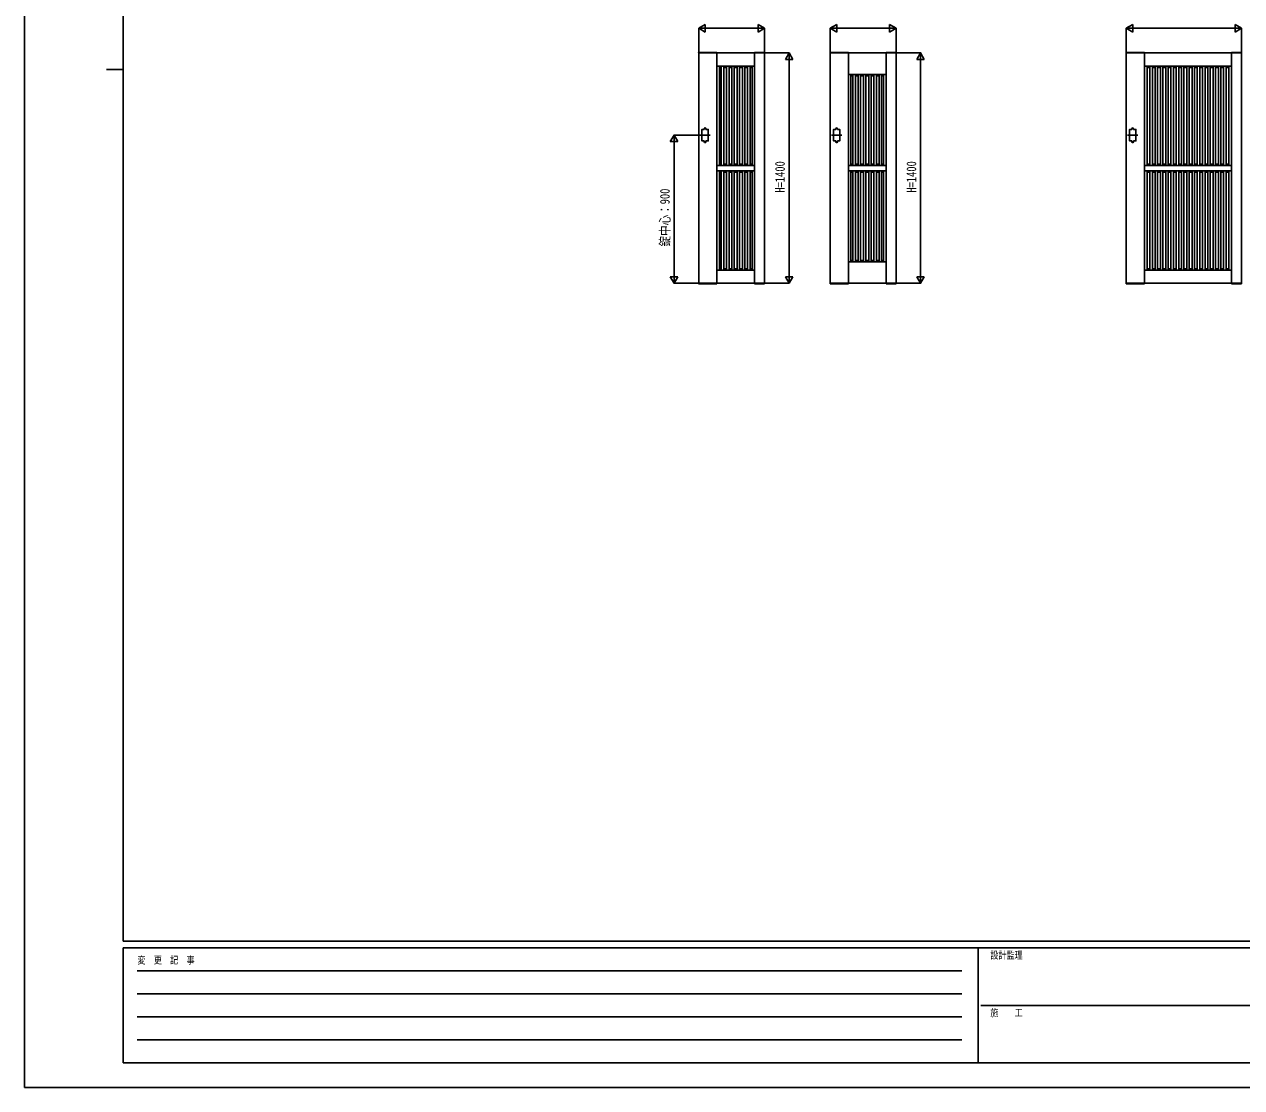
# Model space of a CAD drawing. Units: millimetres, scale not verified. Extents: x -8410 to 8410, y -5940 to 5940.
# Drawn here: x -8410 to -1009, y -5940 to 524 of the extents above; entities that cross this region are included whole.
import ezdxf
from ezdxf.enums import TextEntityAlignment as Align

# ---------------------------------------------------------------- set-up
doc = ezdxf.new("R2010")
doc.units = ezdxf.units.MM
doc.header["$LTSCALE"] = 30
for name, color, linetype in [('0-2_YKK_11', 7, 'Continuous'), ('0-3_YKK_A1', 4, 'Continuous'), ('0-4_YKK_D', 6, 'Continuous'), ('0-5_YKK_ZWAK', 7, 'Continuous')]:
    doc.layers.add(name, color=color, linetype=linetype)
doc.styles.add('ＭＳ ゴシック', font='')
doc.styles.get('ＭＳ ゴシック').set_extended_font_data('MS Gothic')

msp = doc.modelspace()

# ---------------------------------------------------------------- linework, layer by layer
at = {"layer": '0-2_YKK_11'}
for p, q in [((-4199.96, -1050), (-4199.96, 350)), ((-3969.96, -1050), (-3969.96, 350)), ((-3399.96, -1050), (-3399.96, 350)), ((-3169.96, -1050), (-3169.96, 350)), ((-1599.96, -1050), (-1599.96, 350)), ((-1069.96, -1050), (-1069.96, 350)), ((-4199.96, 270), (-3969.96, 270)), ((-1599.96, 270), (-1069.96, 270)), ((-3399.96, 220), (-3169.96, 220)), ((-3969.96, -334.5), (-4199.96, -334.5)), ((-3969.96, -365.5), (-4199.96, -365.5)), ((-3169.96, -334.5), (-3399.96, -334.5)), ((-3169.96, -365.5), (-3399.96, -365.5)), ((-1069.96, -334.5), (-1599.96, -334.5)), ((-1069.96, -365.5), (-1599.96, -365.5)), ((-3399.96, -920), (-3169.96, -920)), ((-4199.96, -970), (-3969.96, -970)), ((-1599.96, -970), (-1069.96, -970))]:
    msp.add_line(p, q, dxfattribs=at)
for points in [[(-4309.96, 350), (-4309.96, -1050), (-3909.96, -1050), (-3909.96, 350)], [(-3509.96, 350), (-3509.96, -1050), (-3109.96, -1050), (-3109.96, 350)], [(-1709.96, 350), (-1709.96, -1050), (-1009.96, -1050), (-1009.96, 350)]]:
    msp.add_lwpolyline(points, close=True, dxfattribs=at)
at = {"layer": '0-3_YKK_A1'}
for p, q in [((-4310.33, 352.55), (-4310.46, 350)), ((-4310.46, 350), (-4199.46, 350)), ((-4309.33, 353.5), (-4200.59, 353.5)), ((-4199.59, 352.55), (-4199.46, 350)), ((-3970.33, 352.55), (-3970.46, 350)), ((-3909.46, 350), (-3970.46, 350)), ((-3910.59, 353.5), (-3969.33, 353.5)), ((-3909.59, 352.55), (-3909.46, 350)), ((-3510.33, 352.55), (-3510.46, 350)), ((-3510.46, 350), (-3399.46, 350)), ((-3509.33, 353.5), (-3400.59, 353.5)), ((-3399.59, 352.55), (-3399.46, 350)), ((-3170.33, 352.55), (-3170.46, 350)), ((-3109.46, 350), (-3170.46, 350)), ((-3110.59, 353.5), (-3169.33, 353.5)), ((-3109.59, 352.55), (-3109.46, 350)), ((-1710.33, 352.55), (-1710.46, 350)), ((-1710.46, 350), (-1599.46, 350)), ((-1709.33, 353.5), (-1600.59, 353.5)), ((-1599.59, 352.55), (-1599.46, 350)), ((-1070.33, 352.55), (-1070.46, 350)), ((-1009.46, 350), (-1070.46, 350)), ((-1010.59, 353.5), (-1069.33, 353.5)), ((-1009.59, 352.55), (-1009.46, 350)), ((-4199.96, 260.9), (-4199.16, 260.9)), ((-4199.16, 270), (-4199.16, -334.5)), ((-4184.16, 270), (-4184.16, -334.5)), ((-4184.16, 260.9), (-4172.46, 260.9)), ((-4172.46, 270), (-4172.46, -334.5)), ((-4157.46, 270), (-4157.46, -334.5)), ((-4157.46, 260.9), (-4140.46, 260.9)), ((-4140.46, 270), (-4140.46, -334.5)), ((-4125.46, 270), (-4125.46, -334.5)), ((-4125.46, 260.9), (-4108.46, 260.9)), ((-4108.46, 270), (-4108.46, -334.5)), ((-4093.46, 270), (-4093.46, -334.5)), ((-4093.46, 260.9), (-4076.46, 260.9)), ((-4076.46, 270), (-4076.46, -334.5)), ((-4061.46, 270), (-4061.46, -334.5)), ((-4061.46, 260.9), (-4044.46, 260.9)), ((-4044.46, 270), (-4044.46, -334.5)), ((-4029.46, 270), (-4029.46, -334.5)), ((-4029.46, 260.9), (-4012.46, 260.9)), ((-4012.46, 270), (-4012.46, -334.5)), ((-3997.46, 270), (-3997.46, -334.5)), ((-3997.46, 260.9), (-3985.76, 260.9)), ((-3985.76, 270), (-3985.76, -334.5)), ((-3970.76, 270), (-3970.76, -334.5)), ((-3970.76, 260.9), (-3969.96, 260.9)), ((-1599.96, 260.9), (-1599.16, 260.9)), ((-1599.16, 270), (-1599.16, -334.5)), ((-1584.16, 270), (-1584.16, -334.5)), ((-1584.16, 260.9), (-1566.46, 260.9)), ((-1566.46, 270), (-1566.46, -334.5)), ((-1551.46, 270), (-1551.46, -334.5)), ((-1551.46, 260.9), (-1534.46, 260.9)), ((-1534.46, 270), (-1534.46, -334.5)), ((-1519.46, 270), (-1519.46, -334.5)), ((-1519.46, 260.9), (-1502.46, 260.9)), ((-1502.46, 270), (-1502.46, -334.5)), ((-1487.46, 270), (-1487.46, -334.5)), ((-1487.46, 260.9), (-1470.46, 260.9)), ((-1470.46, 270), (-1470.46, -334.5)), ((-1455.46, 270), (-1455.46, -334.5)), ((-1455.46, 260.9), (-1438.46, 260.9)), ((-1438.46, 270), (-1438.46, -334.5)), ((-1423.46, 270), (-1423.46, -334.5)), ((-1423.46, 260.9), (-1406.46, 260.9)), ((-1406.46, 270), (-1406.46, -334.5)), ((-1391.46, 270), (-1391.46, -334.5)), ((-1391.46, 260.9), (-1374.46, 260.9)), ((-1374.46, 270), (-1374.46, -334.5)), ((-1359.46, 270), (-1359.46, -334.5)), ((-1359.46, 260.9), (-1342.46, 260.9)), ((-1342.46, 270), (-1342.46, -334.5)), ((-1327.46, 270), (-1327.46, -334.5)), ((-1327.46, 260.9), (-1310.46, 260.9)), ((-1310.46, 270), (-1310.46, -334.5)), ((-1295.46, 270), (-1295.46, -334.5)), ((-1295.46, 260.9), (-1278.46, 260.9)), ((-1278.46, 270), (-1278.46, -334.5)), ((-1263.46, 270), (-1263.46, -334.5)), ((-1263.46, 260.9), (-1246.46, 260.9)), ((-1246.46, 270), (-1246.46, -334.5)), ((-1231.46, 270), (-1231.46, -334.5)), ((-1231.46, 260.9), (-1214.46, 260.9)), ((-1214.46, 270), (-1214.46, -334.5)), ((-1199.46, 270), (-1199.46, -334.5)), ((-1199.46, 260.9), (-1182.46, 260.9)), ((-1182.46, 270), (-1182.46, -334.5)), ((-1167.46, 270), (-1167.46, -334.5)), ((-1167.46, 260.9), (-1150.46, 260.9)), ((-1150.46, 270), (-1150.46, -334.5)), ((-1135.46, 270), (-1135.46, -334.5)), ((-1135.46, 260.9), (-1118.46, 260.9)), ((-1118.46, 270), (-1118.46, -334.5)), ((-1103.46, 270), (-1103.46, -334.5)), ((-1103.46, 260.9), (-1085.76, 260.9)), ((-1085.76, 270), (-1085.76, -334.5)), ((-1070.76, 270), (-1070.76, -334.5)), ((-1070.76, 260.9), (-1069.96, 260.9)), ((-3399.96, 210.9), (-3399.16, 210.9)), ((-3399.16, 220), (-3399.16, -334.5)), ((-3384.16, 220), (-3384.16, -334.5)), ((-3384.16, 210.9), (-3372.46, 210.9)), ((-3372.46, 220), (-3372.46, -334.5)), ((-3357.46, 220), (-3357.46, -334.5)), ((-3357.46, 210.9), (-3340.46, 210.9)), ((-3340.46, 220), (-3340.46, -334.5)), ((-3325.46, 220), (-3325.46, -334.5)), ((-3325.46, 210.9), (-3308.46, 210.9)), ((-3308.46, 220), (-3308.46, -334.5)), ((-3293.46, 220), (-3293.46, -334.5)), ((-3293.46, 210.9), (-3276.46, 210.9)), ((-3276.46, 220), (-3276.46, -334.5)), ((-3261.46, 220), (-3261.46, -334.5)), ((-3261.46, 210.9), (-3244.46, 210.9)), ((-3244.46, 220), (-3244.46, -334.5)), ((-3229.46, 220), (-3229.46, -334.5)), ((-3229.46, 210.9), (-3212.46, 210.9)), ((-3212.46, 220), (-3212.46, -334.5)), ((-3197.46, 220), (-3197.46, -334.5)), ((-3197.46, 210.9), (-3185.76, 210.9)), ((-3185.76, 220), (-3185.76, -334.5)), ((-3170.76, 220), (-3170.76, -334.5)), ((-3170.76, 210.9), (-3169.96, 210.9)), ((-4275.96, -115), (-4275.96, -110)), ((-4265.96, -115), (-4265.96, -110)), ((-3475.96, -115), (-3475.96, -110)), ((-3465.96, -115), (-3465.96, -110)), ((-1675.96, -115), (-1675.96, -110)), ((-1665.96, -115), (-1665.96, -110)), ((-4239.46, -150), (-4302.46, -150)), ((-4275.96, -185), (-4275.96, -190)), ((-4265.96, -185), (-4265.96, -190)), ((-3439.46, -150), (-3502.46, -150)), ((-3475.96, -185), (-3475.96, -190)), ((-3465.96, -185), (-3465.96, -190)), ((-1639.46, -150), (-1702.46, -150)), ((-1675.96, -185), (-1675.96, -190)), ((-1665.96, -185), (-1665.96, -190)), ((-4199.96, -326), (-4199.16, -326)), ((-4199.16, -365.5), (-4199.16, -970)), ((-4184.16, -326), (-4172.46, -326)), ((-4184.16, -365.5), (-4184.16, -970)), ((-4172.46, -365.5), (-4172.46, -970)), ((-4157.46, -326), (-4140.46, -326)), ((-4157.46, -365.5), (-4157.46, -970)), ((-4140.46, -365.5), (-4140.46, -970)), ((-4125.46, -326), (-4108.46, -326)), ((-4125.46, -365.5), (-4125.46, -970)), ((-4108.46, -365.5), (-4108.46, -970)), ((-4093.46, -326), (-4076.46, -326)), ((-4093.46, -365.5), (-4093.46, -970)), ((-4076.46, -365.5), (-4076.46, -970)), ((-4061.46, -326), (-4044.46, -326)), ((-4061.46, -365.5), (-4061.46, -970)), ((-4044.46, -365.5), (-4044.46, -970)), ((-4029.46, -326), (-4012.46, -326)), ((-4029.46, -365.5), (-4029.46, -970)), ((-4012.46, -365.5), (-4012.46, -970)), ((-3997.46, -326), (-3985.76, -326)), ((-3997.46, -365.5), (-3997.46, -970)), ((-3985.76, -365.5), (-3985.76, -970)), ((-3970.76, -326), (-3969.96, -326)), ((-3970.76, -365.5), (-3970.76, -970)), ((-3399.96, -326), (-3399.16, -326)), ((-3399.16, -365.5), (-3399.16, -920)), ((-3384.16, -326), (-3372.46, -326)), ((-3384.16, -365.5), (-3384.16, -920)), ((-3372.46, -365.5), (-3372.46, -920)), ((-3357.46, -326), (-3340.46, -326)), ((-3357.46, -365.5), (-3357.46, -920)), ((-3340.46, -365.5), (-3340.46, -920)), ((-3325.46, -326), (-3308.46, -326)), ((-3325.46, -365.5), (-3325.46, -920)), ((-3308.46, -365.5), (-3308.46, -920)), ((-3293.46, -326), (-3276.46, -326)), ((-3293.46, -365.5), (-3293.46, -920)), ((-3276.46, -365.5), (-3276.46, -920)), ((-3261.46, -326), (-3244.46, -326)), ((-3261.46, -365.5), (-3261.46, -920)), ((-3244.46, -365.5), (-3244.46, -920)), ((-3229.46, -326), (-3212.46, -326)), ((-3229.46, -365.5), (-3229.46, -920)), ((-3212.46, -365.5), (-3212.46, -920)), ((-3197.46, -326), (-3185.76, -326)), ((-3197.46, -365.5), (-3197.46, -920)), ((-3185.76, -365.5), (-3185.76, -920)), ((-3170.76, -326), (-3169.96, -326)), ((-3170.76, -365.5), (-3170.76, -920)), ((-1599.96, -326), (-1599.16, -326)), ((-1599.16, -365.5), (-1599.16, -970)), ((-1584.16, -326), (-1566.46, -326)), ((-1584.16, -365.5), (-1584.16, -970)), ((-1566.46, -365.5), (-1566.46, -970)), ((-1551.46, -326), (-1534.46, -326)), ((-1551.46, -365.5), (-1551.46, -970)), ((-1534.46, -365.5), (-1534.46, -970)), ((-1519.46, -326), (-1502.46, -326)), ((-1519.46, -365.5), (-1519.46, -970)), ((-1502.46, -365.5), (-1502.46, -970)), ((-1487.46, -326), (-1470.46, -326)), ((-1487.46, -365.5), (-1487.46, -970)), ((-1470.46, -365.5), (-1470.46, -970)), ((-1455.46, -326), (-1438.46, -326)), ((-1455.46, -365.5), (-1455.46, -970)), ((-1438.46, -365.5), (-1438.46, -970)), ((-1423.46, -326), (-1406.46, -326)), ((-1423.46, -365.5), (-1423.46, -970)), ((-1406.46, -365.5), (-1406.46, -970)), ((-1391.46, -326), (-1374.46, -326)), ((-1391.46, -365.5), (-1391.46, -970)), ((-1374.46, -365.5), (-1374.46, -970)), ((-1359.46, -326), (-1342.46, -326)), ((-1359.46, -365.5), (-1359.46, -970)), ((-1342.46, -365.5), (-1342.46, -970)), ((-1327.46, -326), (-1310.46, -326)), ((-1327.46, -365.5), (-1327.46, -970)), ((-1310.46, -365.5), (-1310.46, -970)), ((-1295.46, -326), (-1278.46, -326)), ((-1295.46, -365.5), (-1295.46, -970)), ((-1278.46, -365.5), (-1278.46, -970)), ((-1263.46, -326), (-1246.46, -326)), ((-1263.46, -365.5), (-1263.46, -970)), ((-1246.46, -365.5), (-1246.46, -970)), ((-1231.46, -326), (-1214.46, -326)), ((-1231.46, -365.5), (-1231.46, -970)), ((-1214.46, -365.5), (-1214.46, -970)), ((-1199.46, -326), (-1182.46, -326)), ((-1199.46, -365.5), (-1199.46, -970)), ((-1182.46, -365.5), (-1182.46, -970)), ((-1167.46, -326), (-1150.46, -326)), ((-1167.46, -365.5), (-1167.46, -970)), ((-1150.46, -365.5), (-1150.46, -970)), ((-1135.46, -326), (-1118.46, -326)), ((-1135.46, -365.5), (-1135.46, -970)), ((-1118.46, -365.5), (-1118.46, -970)), ((-1103.46, -326), (-1085.76, -326)), ((-1103.46, -365.5), (-1103.46, -970)), ((-1085.76, -365.5), (-1085.76, -970)), ((-1070.76, -326), (-1069.96, -326)), ((-1070.76, -365.5), (-1070.76, -970)), ((-4199.96, -374.6), (-4199.16, -374.6)), ((-4184.16, -374.6), (-4172.46, -374.6)), ((-4157.46, -374.6), (-4140.46, -374.6)), ((-4125.46, -374.6), (-4108.46, -374.6)), ((-4093.46, -374.6), (-4076.46, -374.6)), ((-4061.46, -374.6), (-4044.46, -374.6)), ((-4029.46, -374.6), (-4012.46, -374.6)), ((-3997.46, -374.6), (-3985.76, -374.6)), ((-3970.76, -374.6), (-3969.96, -374.6)), ((-3399.96, -374.6), (-3399.16, -374.6)), ((-3384.16, -374.6), (-3372.46, -374.6)), ((-3357.46, -374.6), (-3340.46, -374.6)), ((-3325.46, -374.6), (-3308.46, -374.6)), ((-3293.46, -374.6), (-3276.46, -374.6)), ((-3261.46, -374.6), (-3244.46, -374.6)), ((-3229.46, -374.6), (-3212.46, -374.6)), ((-3197.46, -374.6), (-3185.76, -374.6)), ((-3170.76, -374.6), (-3169.96, -374.6)), ((-1599.96, -374.6), (-1599.16, -374.6)), ((-1584.16, -374.6), (-1566.46, -374.6)), ((-1551.46, -374.6), (-1534.46, -374.6)), ((-1519.46, -374.6), (-1502.46, -374.6)), ((-1487.46, -374.6), (-1470.46, -374.6)), ((-1455.46, -374.6), (-1438.46, -374.6)), ((-1423.46, -374.6), (-1406.46, -374.6)), ((-1391.46, -374.6), (-1374.46, -374.6)), ((-1359.46, -374.6), (-1342.46, -374.6)), ((-1327.46, -374.6), (-1310.46, -374.6)), ((-1295.46, -374.6), (-1278.46, -374.6)), ((-1263.46, -374.6), (-1246.46, -374.6)), ((-1231.46, -374.6), (-1214.46, -374.6)), ((-1199.46, -374.6), (-1182.46, -374.6)), ((-1167.46, -374.6), (-1150.46, -374.6)), ((-1135.46, -374.6), (-1118.46, -374.6)), ((-1103.46, -374.6), (-1085.76, -374.6)), ((-1070.76, -374.6), (-1069.96, -374.6)), ((-4199.96, -961.5), (-4199.16, -961.5)), ((-4184.16, -961.5), (-4172.46, -961.5)), ((-4157.46, -961.5), (-4140.46, -961.5)), ((-4125.46, -961.5), (-4108.46, -961.5)), ((-4093.46, -961.5), (-4076.46, -961.5)), ((-4061.46, -961.5), (-4044.46, -961.5)), ((-4029.46, -961.5), (-4012.46, -961.5)), ((-3997.46, -961.5), (-3985.76, -961.5)), ((-3970.76, -961.5), (-3969.96, -961.5)), ((-3399.96, -911.5), (-3399.16, -911.5)), ((-3384.16, -911.5), (-3372.46, -911.5)), ((-3357.46, -911.5), (-3340.46, -911.5)), ((-3325.46, -911.5), (-3308.46, -911.5)), ((-3293.46, -911.5), (-3276.46, -911.5)), ((-3261.46, -911.5), (-3244.46, -911.5)), ((-3229.46, -911.5), (-3212.46, -911.5)), ((-3197.46, -911.5), (-3185.76, -911.5)), ((-3170.76, -911.5), (-3169.96, -911.5)), ((-1599.96, -961.5), (-1599.16, -961.5)), ((-1584.16, -961.5), (-1566.46, -961.5)), ((-1551.46, -961.5), (-1534.46, -961.5)), ((-1519.46, -961.5), (-1502.46, -961.5)), ((-1487.46, -961.5), (-1470.46, -961.5)), ((-1455.46, -961.5), (-1438.46, -961.5)), ((-1423.46, -961.5), (-1406.46, -961.5)), ((-1391.46, -961.5), (-1374.46, -961.5)), ((-1359.46, -961.5), (-1342.46, -961.5)), ((-1327.46, -961.5), (-1310.46, -961.5)), ((-1295.46, -961.5), (-1278.46, -961.5)), ((-1263.46, -961.5), (-1246.46, -961.5)), ((-1231.46, -961.5), (-1214.46, -961.5)), ((-1199.46, -961.5), (-1182.46, -961.5)), ((-1167.46, -961.5), (-1150.46, -961.5)), ((-1135.46, -961.5), (-1118.46, -961.5)), ((-1103.46, -961.5), (-1085.76, -961.5)), ((-1070.76, -961.5), (-1069.96, -961.5)), ((-4310.46, -1050), (-4199.46, -1050)), ((-4310.33, -1052.55), (-4310.46, -1050)), ((-4309.33, -1053.5), (-4200.59, -1053.5)), ((-4199.59, -1052.55), (-4199.46, -1050)), ((-3909.46, -1050), (-3970.46, -1050)), ((-3970.33, -1052.55), (-3970.46, -1050)), ((-3910.59, -1053.5), (-3969.33, -1053.5)), ((-3909.59, -1052.55), (-3909.46, -1050)), ((-3510.46, -1050), (-3399.46, -1050)), ((-3510.33, -1052.55), (-3510.46, -1050)), ((-3509.33, -1053.5), (-3400.59, -1053.5)), ((-3399.59, -1052.55), (-3399.46, -1050)), ((-3109.46, -1050), (-3170.46, -1050)), ((-3170.33, -1052.55), (-3170.46, -1050)), ((-3110.59, -1053.5), (-3169.33, -1053.5)), ((-3109.59, -1052.55), (-3109.46, -1050)), ((-1710.46, -1050), (-1599.46, -1050)), ((-1710.33, -1052.55), (-1710.46, -1050)), ((-1709.33, -1053.5), (-1600.59, -1053.5)), ((-1599.59, -1052.55), (-1599.46, -1050)), ((-1009.46, -1050), (-1070.46, -1050)), ((-1070.33, -1052.55), (-1070.46, -1050)), ((-1010.59, -1053.5), (-1069.33, -1053.5)), ((-1009.59, -1052.55), (-1009.46, -1050))]:
    msp.add_line(p, q, dxfattribs=at)
for points in [[(-4275.96, -115), (-4289.96, -115), (-4289.96, -185), (-4275.96, -185)], [(-4265.96, -185), (-4251.96, -185), (-4251.96, -115), (-4265.96, -115)], [(-3475.96, -115), (-3489.96, -115), (-3489.96, -185), (-3475.96, -185)], [(-3465.96, -185), (-3451.96, -185), (-3451.96, -115), (-3465.96, -115)], [(-1675.96, -115), (-1689.96, -115), (-1689.96, -185), (-1675.96, -185)], [(-1665.96, -185), (-1651.96, -185), (-1651.96, -115), (-1665.96, -115)]]:
    msp.add_lwpolyline(points, dxfattribs=at)
for centre, radius, start, end in [((-4309.33, 352.5), 1, 90, 177), ((-4200.59, 352.5), 1, 3, 90), ((-3969.33, 352.5), 1, 90, 177), ((-3910.59, 352.5), 1, 3, 90), ((-3509.33, 352.5), 1, 90, 177), ((-3400.59, 352.5), 1, 3, 90), ((-3169.33, 352.5), 1, 90, 177), ((-3110.59, 352.5), 1, 3, 90), ((-1709.33, 352.5), 1, 90, 177), ((-1600.59, 352.5), 1, 3, 90), ((-1069.33, 352.5), 1, 90, 177), ((-1010.59, 352.5), 1, 3, 90), ((-4270.96, -110), 5, 0, 180), ((-3470.96, -110), 5, 0, 180), ((-1670.96, -110), 5, 0, 180), ((-4270.96, -190), 5, 180, 0), ((-3470.96, -190), 5, 180, 0), ((-1670.96, -190), 5, 180, 0), ((-4309.33, -1052.5), 1, 183, 270), ((-4200.59, -1052.5), 1, 270, 357), ((-3969.33, -1052.5), 1, 183, 270), ((-3910.59, -1052.5), 1, 270, 357), ((-3509.33, -1052.5), 1, 183, 270), ((-3400.59, -1052.5), 1, 270, 357), ((-3169.33, -1052.5), 1, 183, 270), ((-3110.59, -1052.5), 1, 270, 357), ((-1709.33, -1052.5), 1, 183, 270), ((-1600.59, -1052.5), 1, 270, 357), ((-1069.33, -1052.5), 1, 183, 270), ((-1010.59, -1052.5), 1, 270, 357)]:
    msp.add_arc(centre, radius, start, end, dxfattribs=at)
at = {"layer": '0-4_YKK_D'}
for p, q in [((-4309.96, 500), (-4270.99, 522.5)), ((-4270.99, 477.5), (-4270.99, 522.5)), ((-3909.96, 500), (-3948.93, 522.5)), ((-3948.93, 522.5), (-3948.93, 477.5)), ((-3509.96, 500), (-3470.99, 522.5)), ((-3470.99, 477.5), (-3470.99, 522.5)), ((-3109.96, 500), (-3148.93, 522.5)), ((-3148.93, 522.5), (-3148.93, 477.5)), ((-1709.96, 500), (-1670.99, 522.5)), ((-1670.99, 477.5), (-1670.99, 522.5)), ((-1009.96, 500), (-1048.93, 522.5)), ((-1048.93, 522.5), (-1048.93, 477.5)), ((-4309.96, 352), (-4309.96, 501)), ((-4309.96, 500), (-4270.99, 477.5)), ((-4309.96, 500), (-4232.02, 500)), ((-4264.96, 500), (-3954.96, 500)), ((-3909.96, 500), (-3987.9, 500)), ((-3909.96, 500), (-3948.93, 477.5)), ((-3909.96, 352), (-3909.96, 501)), ((-3509.96, 352), (-3509.96, 501)), ((-3509.96, 500), (-3470.99, 477.5)), ((-3509.96, 500), (-3432.02, 500)), ((-3464.96, 500), (-3154.96, 500)), ((-3109.96, 500), (-3187.9, 500)), ((-3109.96, 500), (-3148.93, 477.5)), ((-3109.96, 352), (-3109.96, 501)), ((-1709.96, 352), (-1709.96, 501)), ((-1709.96, 500), (-1670.99, 477.5)), ((-1709.96, 500), (-1632.02, 500)), ((-1664.96, 500), (-1054.96, 500)), ((-1009.96, 500), (-1087.9, 500)), ((-1009.96, 500), (-1048.93, 477.5)), ((-1009.96, 352), (-1009.96, 501)), ((-3907.96, 350), (-3758.96, 350)), ((-3759.96, 350), (-3782.46, 311.03)), ((-3782.46, 311.03), (-3737.46, 311.03)), ((-3759.96, 350), (-3737.46, 311.03)), ((-3759.96, 350), (-3759.96, 272.06)), ((-3759.96, 305), (-3759.96, -1005)), ((-3107.96, 350), (-2960.01, 350)), ((-2961.01, 350), (-2983.51, 311.03)), ((-2983.51, 311.03), (-2938.51, 311.03)), ((-2961.01, 350), (-2938.51, 311.03)), ((-2961.01, 350), (-2961.01, 272.06)), ((-2961.01, 305), (-2961.01, -1005)), ((-4459.96, -150), (-4482.46, -188.97)), ((-4482.46, -188.97), (-4437.46, -188.97)), ((-4291.96, -150), (-4460.96, -150)), ((-4459.96, -150), (-4437.46, -188.97)), ((-4459.96, -150), (-4459.96, -227.94)), ((-4459.96, -195), (-4459.96, -1005)), ((-4459.96, -1050), (-4482.46, -1011.03)), ((-4437.46, -1011.03), (-4482.46, -1011.03)), ((-4459.96, -1050), (-4459.96, -972.06)), ((-4459.96, -1050), (-4437.46, -1011.03)), ((-3759.96, -1050), (-3782.46, -1011.03)), ((-3737.46, -1011.03), (-3782.46, -1011.03)), ((-3759.96, -1050), (-3759.96, -972.06)), ((-3759.96, -1050), (-3737.46, -1011.03)), ((-2961.01, -1050), (-2983.51, -1011.03)), ((-2938.51, -1011.03), (-2983.51, -1011.03)), ((-2961.01, -1050), (-2961.01, -972.06)), ((-2961.01, -1050), (-2938.51, -1011.03)), ((-4291.96, -1050), (-4460.96, -1050)), ((-3907.96, -1050), (-3758.96, -1050)), ((-3107.96, -1050), (-2960.01, -1050))]:
    msp.add_line(p, q, dxfattribs=at)
at = {"layer": '0-5_YKK_ZWAK'}
for p, q in [((-7809.96, -5050), (-7809.96, 5550)), ((-7909.96, 250), (-7809.96, 250)), ((7790.04, -5050), (-7809.96, -5050)), ((-2609.96, -5090), (-7809.96, -5090)), ((-7809.96, -5790), (-7809.96, -5090)), ((-2609.96, -5090), (-2609.96, -5790)), ((-9.96, -5090), (-2609.96, -5090)), ((-7724.96, -5230), (-2709.96, -5230)), ((-7724.96, -5370), (-2709.96, -5370)), ((-2594.96, -5440), (-9.96, -5440)), ((-7724.96, -5510), (-2709.96, -5510)), ((-7724.96, -5650), (-2709.96, -5650)), ((-7809.96, -5790), (-2609.96, -5790)), ((-2609.96, -5790), (-9.96, -5790))]:
    msp.add_line(p, q, dxfattribs=at)
msp.add_lwpolyline([(-8410, -5940), (8410, -5940), (8410, 5940), (-8410, 5940)], close=True, dxfattribs=at)

# ---------------------------------------------------------------- texts
at = {"layer": '0-4_YKK_D', "style": 'ＭＳ ゴシック', "width": 0.8}
for s, p in [('H=1400', (-3768.96, -499.33)), ('H=1400', (-2970.01, -499.33)), ('錠中心：900', (-4468.96, -826.13))]:
    msp.add_text(s, height=58.65, rotation=90, dxfattribs=at).set_placement(p, align=Align.BOTTOM_LEFT)
at = {"layer": '0-5_YKK_ZWAK', "style": 'ＭＳ ゴシック', "width": 0.8}
for s, p in [('設計監理', (-2536.63, -5170)), ('変  更  記  事', (-7722.62, -5200)), ('施\u3000\u3000工', (-2536.63, -5520))]:
    msp.add_text(s, height=43.99, dxfattribs=at).set_placement(p, align=Align.BOTTOM_LEFT)

doc.saveas('drawing.dxf')
